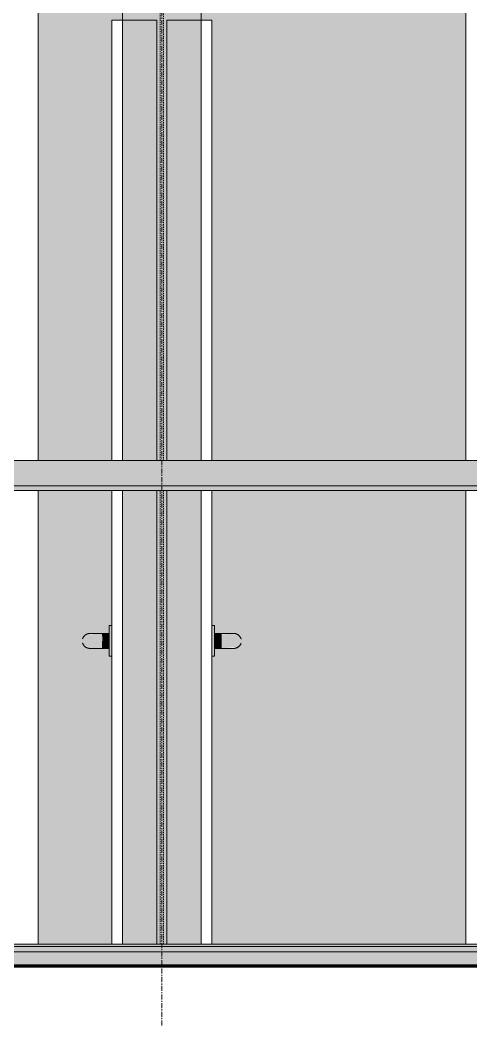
# Model space of a CAD drawing. Header units: inches. Extents: x 20478 to 36684, y -248 to 750.
# Drawn here: x 27320.7 to 27366.4, y -5.5 to 96 of the extents above; entities that cross this region are included whole.
import ezdxf

# ---------------------------------------------------------------- set-up
doc = ezdxf.new("R2010")
doc.units = ezdxf.units.IN
doc.header["$MEASUREMENT"] = 0
doc.linetypes.add('Grid Line 1_2_', pattern=[0.875, 0.5, -0.125, 0.125, -0.125])
doc.linetypes.add('Hidden 1_8_', pattern=[0.1875, 0.125, -0.0625])
for name, color, linetype, lineweight in [('A-GLAZ-CWMG', 51, 'Continuous', 9), ('C-TOPO', 7, 'Continuous', 9), ('G-ANNO-TEXT', 231, 'Continuous', 9), ('I-WALL', 2, 'Continuous', 13), ('Q-SPCQ', 91, 'Continuous', 9), ('S-BEAM', 12, 'Continuous', 9), ('S-COLS', 52, 'Continuous', 9), ('S-GRID', 1, 'Continuous', 9)]:
    doc.layers.add(name, color=color, linetype=linetype, lineweight=lineweight)

# ---------------------------------------------------------------- blocks, each defined once
blk = doc.blocks.new('817_Grab_Bars - 8170-001240-25748-Elevation - South')
at = {"layer": 'Q-SPCQ'}
for points in [[(25349.42, 31.44), (25349.7, 31.44), (25349.7, 34.56), (25349.42, 34.56), (25349.42, 31.54)], [(25349.42, 33), (25349.42, 33.75), (25348.7, 33.72), (25348.74, 33)], [(25348.7, 32.25), (25349.42, 32.28), (25349.42, 33), (25348.7, 33), (25348.7, 32.28)]]:
    blk.add_hatch(color=9, dxfattribs=at).paths.add_polyline_path(points, flags=0)
h = blk.add_hatch(color=9, dxfattribs=at)
h.paths.add_polyline_path([(25348.7, 33), (25348.7, 33.72), (25347.98, 33.72), (25347.3, 33.6), (25347.15, 33.52), (25347.23, 33.64), (25347, 33.55), (25346.86, 33.42), (25346.78, 33.23), (25346.85, 33), (25348.48, 33)], flags=0)
h.paths.add_polyline_path([(25346.7, 33), (25346.78, 33), (25346.73, 33.19)], flags=0)
h = blk.add_hatch(color=9, dxfattribs=at)
h.paths.add_polyline_path([(25346.78, 33), (25346.7, 33), (25346.73, 32.81), (25346.77, 32.99)], flags=0)
h.paths.add_polyline_path([(25346.88, 32.6), (25346.86, 32.77), (25346.96, 32.64)], flags=0)
h.paths.add_polyline_path([(25347.81, 32.25), (25347.96, 32.29), (25348.7, 32.28), (25348.7, 33), (25346.78, 33), (25346.77, 32.76), (25347.1, 32.38), (25347.15, 32.38), (25347.1, 32.49), (25347.4, 32.29), (25347.62, 32.3)], flags=0)
h.paths.add_polyline_path([(25347.37, 32.41), (25347.23, 32.5), (25347.39, 32.49)], flags=0)
at = {"layer": 'Q-SPCQ', "color": 250}
for p, q in [((25349.7, 34.56), (25349.42, 34.56)), ((25349.42, 31.44), (25349.42, 34.56)), ((25349.42, 33.75), (25348.7, 33.75)), ((25348.7, 32.25), (25349.42, 32.25)), ((25349.42, 31.44), (25349.7, 31.44))]:
    blk.add_line(p, q, dxfattribs=at)
at = {"layer": 'Q-SPCQ', "color": 250, "flags": 128}
for points in [[(25346.73, 33.21), (25346.74, 33.24), (25346.75, 33.26), (25346.76, 33.29), (25346.77, 33.32), (25346.79, 33.35), (25346.8, 33.37), (25346.82, 33.4), (25346.83, 33.42), (25346.85, 33.45), (25346.87, 33.47), (25346.89, 33.49), (25346.91, 33.52), (25346.93, 33.54), (25346.95, 33.56), (25346.97, 33.58), (25347, 33.6), (25347.02, 33.61), (25347.05, 33.63), (25347.07, 33.65), (25347.1, 33.66), (25347.13, 33.68), (25347.15, 33.69), (25347.18, 33.7), (25347.21, 33.71), (25347.24, 33.72), (25347.27, 33.73), (25347.3, 33.73), (25347.33, 33.74), (25347.35, 33.74), (25347.38, 33.75), (25347.41, 33.75), (25347.44, 33.75), (25347.45, 33.75)], [(25347.45, 33.75), (25347.45, 33.75), (25347.46, 33.75), (25347.46, 33.75), (25347.47, 33.75), (25347.48, 33.75), (25347.49, 33.75), (25347.5, 33.75), (25347.52, 33.75), (25347.53, 33.75), (25347.55, 33.75), (25347.57, 33.75), (25347.59, 33.75), (25347.62, 33.75), (25347.64, 33.75), (25347.67, 33.75), (25347.7, 33.75), (25347.73, 33.75), (25347.76, 33.75), (25347.8, 33.75), (25347.83, 33.75), (25347.87, 33.75), (25347.91, 33.75), (25347.95, 33.75), (25347.99, 33.75), (25348.03, 33.75), (25348.07, 33.75), (25348.11, 33.75), (25348.16, 33.75), (25348.2, 33.75), (25348.25, 33.75), (25348.3, 33.75), (25348.34, 33.75), (25348.39, 33.75), (25348.44, 33.75), (25348.49, 33.75), (25348.54, 33.75), (25348.59, 33.75), (25348.64, 33.75), (25348.69, 33.75), (25348.7, 33.75)], [(25348.7, 33.75), (25348.65, 33.75), (25348.6, 33.75), (25348.55, 33.75), (25348.5, 33.75), (25348.45, 33.75), (25348.41, 33.75), (25348.36, 33.75), (25348.31, 33.75), (25348.26, 33.75), (25348.22, 33.75), (25348.17, 33.75), (25348.13, 33.75), (25348.08, 33.75), (25348.04, 33.75), (25348, 33.75), (25347.96, 33.75), (25347.92, 33.75), (25347.88, 33.75), (25347.84, 33.75), (25347.81, 33.75), (25347.77, 33.75), (25347.74, 33.75), (25347.71, 33.75), (25347.68, 33.75), (25347.65, 33.75), (25347.62, 33.75), (25347.6, 33.75), (25347.58, 33.75), (25347.56, 33.75), (25347.54, 33.75), (25347.52, 33.75), (25347.51, 33.75), (25347.49, 33.75), (25347.48, 33.75), (25347.47, 33.75), (25347.46, 33.75), (25347.46, 33.75), (25347.45, 33.75), (25347.45, 33.75)], [(25347.45, 32.25), (25347.42, 32.25), (25347.39, 32.25), (25347.36, 32.26), (25347.33, 32.26), (25347.3, 32.26), (25347.27, 32.27), (25347.25, 32.28), (25347.22, 32.29), (25347.19, 32.3), (25347.16, 32.31), (25347.13, 32.32), (25347.11, 32.33), (25347.08, 32.35), (25347.05, 32.36), (25347.03, 32.38), (25347, 32.4), (25346.98, 32.42), (25346.96, 32.44), (25346.94, 32.46), (25346.91, 32.48), (25346.89, 32.5), (25346.87, 32.52), (25346.86, 32.55), (25346.84, 32.57), (25346.82, 32.59), (25346.81, 32.62), (25346.79, 32.65), (25346.78, 32.67), (25346.77, 32.7), (25346.75, 32.73), (25346.74, 32.76), (25346.73, 32.78), (25346.73, 32.81)], [(25348.7, 32.25), (25348.65, 32.25), (25348.6, 32.25), (25348.55, 32.25), (25348.5, 32.25), (25348.45, 32.25), (25348.41, 32.25), (25348.36, 32.25), (25348.31, 32.25), (25348.26, 32.25), (25348.22, 32.25), (25348.17, 32.25), (25348.13, 32.25), (25348.08, 32.25), (25348.04, 32.25), (25348, 32.25), (25347.96, 32.25), (25347.92, 32.25), (25347.88, 32.25), (25347.84, 32.25), (25347.81, 32.25), (25347.77, 32.25), (25347.74, 32.25), (25347.71, 32.25), (25347.68, 32.25), (25347.65, 32.25), (25347.62, 32.25), (25347.6, 32.25), (25347.58, 32.25), (25347.56, 32.25), (25347.54, 32.25), (25347.52, 32.25), (25347.51, 32.25), (25347.49, 32.25), (25347.48, 32.25), (25347.47, 32.25), (25347.46, 32.25), (25347.46, 32.25), (25347.45, 32.25), (25347.45, 32.25)], [(25347.45, 32.25), (25347.45, 32.25), (25347.46, 32.25), (25347.46, 32.25), (25347.47, 32.25), (25347.48, 32.25), (25347.49, 32.25), (25347.5, 32.25), (25347.52, 32.25), (25347.53, 32.25), (25347.55, 32.25), (25347.57, 32.25), (25347.59, 32.25), (25347.62, 32.25), (25347.64, 32.25), (25347.67, 32.25), (25347.7, 32.25), (25347.73, 32.25), (25347.76, 32.25), (25347.8, 32.25), (25347.83, 32.25), (25347.87, 32.25), (25347.91, 32.25), (25347.95, 32.25), (25347.99, 32.25), (25348.03, 32.25), (25348.07, 32.25), (25348.11, 32.25), (25348.16, 32.25), (25348.2, 32.25), (25348.25, 32.25), (25348.3, 32.25), (25348.34, 32.25), (25348.39, 32.25), (25348.44, 32.25), (25348.49, 32.25), (25348.54, 32.25), (25348.59, 32.25), (25348.64, 32.25), (25348.69, 32.25), (25348.7, 32.25)]]:
    blk.add_lwpolyline(points, dxfattribs=at)
blk = doc.blocks.new('817_Grab_Bars - 8170-001240-V55-Elevation - South')
at = {"layer": 'Q-SPCQ'}
for points in [[(25355.61, 31.44), (25355.61, 34.56), (25355.33, 34.56), (25355.33, 31.44)], [(25355.61, 33), (25356.33, 33), (25356.33, 33.75), (25355.61, 33.72), (25355.61, 33.19)], [(25355.61, 32.25), (25356.33, 32.28), (25356.33, 33), (25355.61, 33), (25355.61, 32.28)]]:
    blk.add_hatch(color=9, dxfattribs=at).paths.add_polyline_path(points, flags=0)
h = blk.add_hatch(color=9, dxfattribs=at)
h.paths.add_polyline_path([(25358.25, 33), (25358.33, 33), (25358.3, 33.19)], flags=0)
h.paths.add_polyline_path([(25356.71, 33), (25358.25, 33), (25358.24, 33.22), (25357.97, 33.52), (25358.04, 33.56), (25357.87, 33.66), (25357.77, 33.63), (25357.62, 33.72), (25357.5, 33.69), (25357.24, 33.74), (25356.33, 33.65), (25356.33, 33)], flags=0)
h.paths.add_polyline_path([(25357.77, 33.52), (25357.52, 33.69), (25357.77, 33.63)], flags=0)
h = blk.add_hatch(color=9, dxfattribs=at)
h.paths.add_polyline_path([(25358.26, 33), (25358.3, 32.81), (25358.33, 33), (25358.26, 33)], flags=0)
h.paths.add_polyline_path([(25356.67, 32.27), (25357.82, 32.39), (25357.87, 32.35), (25357.93, 32.38), (25358.1, 32.53), (25358.26, 32.76), (25358.24, 33), (25356.33, 33), (25356.33, 32.28)], flags=0)
at = {"layer": 'Q-SPCQ', "color": 250}
for p, q in [((25355.61, 34.56), (25355.33, 34.56)), ((25355.61, 34.56), (25355.61, 31.44)), ((25356.33, 33.75), (25355.61, 33.75)), ((25355.61, 32.25), (25356.33, 32.25)), ((25355.33, 31.44), (25355.61, 31.44))]:
    blk.add_line(p, q, dxfattribs=at)
at = {"layer": 'Q-SPCQ', "color": 250, "flags": 128}
for points in [[(25357.58, 33.75), (25357.58, 33.75), (25357.57, 33.75), (25357.57, 33.75), (25357.56, 33.75), (25357.55, 33.75), (25357.54, 33.75), (25357.53, 33.75), (25357.51, 33.75), (25357.5, 33.75), (25357.48, 33.75), (25357.46, 33.75), (25357.44, 33.75), (25357.41, 33.75), (25357.39, 33.75), (25357.36, 33.75), (25357.33, 33.75), (25357.3, 33.75), (25357.27, 33.75), (25357.23, 33.75), (25357.2, 33.75), (25357.16, 33.75), (25357.12, 33.75), (25357.09, 33.75), (25357.04, 33.75), (25357, 33.75), (25356.96, 33.75), (25356.92, 33.75), (25356.87, 33.75), (25356.83, 33.75), (25356.78, 33.75), (25356.73, 33.75), (25356.69, 33.75), (25356.64, 33.75), (25356.59, 33.75), (25356.54, 33.75), (25356.49, 33.75), (25356.44, 33.75), (25356.39, 33.75), (25356.34, 33.75), (25356.33, 33.75)], [(25356.33, 33.75), (25356.38, 33.75), (25356.43, 33.75), (25356.48, 33.75), (25356.53, 33.75), (25356.58, 33.75), (25356.62, 33.75), (25356.67, 33.75), (25356.72, 33.75), (25356.77, 33.75), (25356.81, 33.75), (25356.86, 33.75), (25356.9, 33.75), (25356.95, 33.75), (25356.99, 33.75), (25357.03, 33.75), (25357.07, 33.75), (25357.11, 33.75), (25357.15, 33.75), (25357.19, 33.75), (25357.22, 33.75), (25357.26, 33.75), (25357.29, 33.75), (25357.32, 33.75), (25357.35, 33.75), (25357.38, 33.75), (25357.41, 33.75), (25357.43, 33.75), (25357.45, 33.75), (25357.47, 33.75), (25357.49, 33.75), (25357.51, 33.75), (25357.53, 33.75), (25357.54, 33.75), (25357.55, 33.75), (25357.56, 33.75), (25357.57, 33.75), (25357.57, 33.75), (25357.58, 33.75), (25357.58, 33.75)], [(25357.58, 33.75), (25357.61, 33.75), (25357.64, 33.75), (25357.67, 33.74), (25357.7, 33.74), (25357.73, 33.74), (25357.76, 33.73), (25357.78, 33.72), (25357.81, 33.71), (25357.84, 33.7), (25357.87, 33.69), (25357.9, 33.68), (25357.92, 33.67), (25357.95, 33.65), (25357.98, 33.64), (25358, 33.62), (25358.03, 33.6), (25358.05, 33.58), (25358.07, 33.56), (25358.09, 33.54), (25358.12, 33.52), (25358.14, 33.5), (25358.16, 33.48), (25358.17, 33.45), (25358.19, 33.43), (25358.21, 33.41), (25358.22, 33.38), (25358.24, 33.35), (25358.25, 33.33), (25358.27, 33.3), (25358.28, 33.27), (25358.29, 33.24), (25358.3, 33.22), (25358.3, 33.19)], [(25358.3, 32.79), (25358.29, 32.76), (25358.28, 32.74), (25358.27, 32.71), (25358.26, 32.68), (25358.24, 32.65), (25358.23, 32.63), (25358.21, 32.6), (25358.2, 32.58), (25358.18, 32.55), (25358.16, 32.53), (25358.14, 32.51), (25358.12, 32.48), (25358.1, 32.46), (25358.08, 32.44), (25358.06, 32.42), (25358.03, 32.4), (25358.01, 32.39), (25357.98, 32.37), (25357.96, 32.35), (25357.93, 32.34), (25357.9, 32.32), (25357.88, 32.31), (25357.85, 32.3), (25357.82, 32.29), (25357.79, 32.28), (25357.76, 32.27), (25357.73, 32.27), (25357.71, 32.26), (25357.68, 32.26), (25357.65, 32.25), (25357.62, 32.25), (25357.59, 32.25), (25357.58, 32.25)], [(25356.33, 32.25), (25356.38, 32.25), (25356.43, 32.25), (25356.48, 32.25), (25356.53, 32.25), (25356.58, 32.25), (25356.62, 32.25), (25356.67, 32.25), (25356.72, 32.25), (25356.77, 32.25), (25356.81, 32.25), (25356.86, 32.25), (25356.9, 32.25), (25356.95, 32.25), (25356.99, 32.25), (25357.03, 32.25), (25357.07, 32.25), (25357.11, 32.25), (25357.15, 32.25), (25357.19, 32.25), (25357.22, 32.25), (25357.26, 32.25), (25357.29, 32.25), (25357.32, 32.25), (25357.35, 32.25), (25357.38, 32.25), (25357.41, 32.25), (25357.43, 32.25), (25357.45, 32.25), (25357.47, 32.25), (25357.49, 32.25), (25357.51, 32.25), (25357.53, 32.25), (25357.54, 32.25), (25357.55, 32.25), (25357.56, 32.25), (25357.57, 32.25), (25357.57, 32.25), (25357.58, 32.25), (25357.58, 32.25)], [(25357.58, 32.25), (25357.58, 32.25), (25357.57, 32.25), (25357.57, 32.25), (25357.56, 32.25), (25357.55, 32.25), (25357.54, 32.25), (25357.53, 32.25), (25357.51, 32.25), (25357.5, 32.25), (25357.48, 32.25), (25357.46, 32.25), (25357.44, 32.25), (25357.41, 32.25), (25357.39, 32.25), (25357.36, 32.25), (25357.33, 32.25), (25357.3, 32.25), (25357.27, 32.25), (25357.23, 32.25), (25357.2, 32.25), (25357.16, 32.25), (25357.12, 32.25), (25357.09, 32.25), (25357.04, 32.25), (25357, 32.25), (25356.96, 32.25), (25356.92, 32.25), (25356.87, 32.25), (25356.83, 32.25), (25356.78, 32.25), (25356.73, 32.25), (25356.69, 32.25), (25356.64, 32.25), (25356.59, 32.25), (25356.54, 32.25), (25356.49, 32.25), (25356.44, 32.25), (25356.39, 32.25), (25356.34, 32.25), (25356.33, 32.25)]]:
    blk.add_lwpolyline(points, dxfattribs=at)
blk = doc.blocks.new('Locker Rooms and Restrooms_rvt-2-Elevation - South')
at = {"layer": 'I-WALL'}
h = blk.add_hatch(color=253, dxfattribs=at)
h.paths.add_polyline_path([(25394, 32.6), (25394.08, 32.64), (25393.99, 32.75), (25394, 32.63)], flags=0)
h.paths.add_polyline_path([(25389.33, 2.24), (25396.83, 2.24), (25396.83, 31.44), (25396.55, 31.44), (25396.55, 32.25), (25394.49, 32.31), (25394.29, 32.35), (25394.22, 32.38), (25394.05, 32.53), (25393.9, 32.81), (25393.85, 32.81), (25393.86, 33.17), (25393.91, 33), (25393.98, 33), (25393.91, 33.23), (25394.05, 33.48), (25394.25, 33.6), (25394.33, 33.6), (25394.36, 33.56), (25394.74, 33.72), (25394.83, 33.69), (25395.51, 33.74), (25396.55, 33.75), (25396.55, 34.56), (25396.83, 34.56), (25396.83, 48.27), (25389.33, 48.27), (25389.33, 17.88)], flags=0)
h.paths.add_polyline_path([(25406.95, 2.24), (25432.7, 2.24), (25432.7, 48.27), (25406.95, 48.27), (25406.95, 34.56), (25407.23, 34.56), (25407.23, 33.75), (25408.97, 33.72), (25409.65, 33.55), (25409.59, 33.52), (25409.68, 33.38), (25409.87, 33.19), (25409.92, 33.16), (25409.94, 33.12), (25409.93, 32.81), (25409.88, 32.76), (25409.56, 32.38), (25409.52, 32.41), (25409.47, 32.41), (25409.34, 32.38), (25409.28, 32.34), (25409.26, 32.29), (25408.43, 32.27), (25407.23, 32.22), (25407.23, 31.44), (25406.95, 31.44), (25406.95, 17.88)], flags=0)
h.paths.add_polyline_path([(25394.49, 32.41), (25394.47, 32.49), (25394.4, 32.47)], flags=0)
h.paths.add_polyline_path([(25409.4, 33.52), (25409.37, 33.64), (25409.3, 33.6), (25409.39, 33.52)], flags=0)
h.paths.add_polyline_path([(25406.95, 51.3), (25432.7, 51.3), (25432.7, 96.7), (25405.89, 96.7), (25405.89, 96), (25406.95, 96), (25406.95, 56.94)], flags=0)
h.paths.add_polyline_path([(25389.33, 51.3), (25396.83, 51.3), (25396.83, 96), (25397.89, 96), (25397.89, 96.7), (25389.33, 96.7), (25389.33, 56.94)], flags=0)
h.paths.add_polyline_path([(25396.25, 99.73), (25397.89, 99.73), (25397.89, 106.54), (25389.33, 106.54), (25389.33, 99.73)], flags=0)
h.paths.add_polyline_path([(25405.89, 99.73), (25432.7, 99.73), (25432.7, 106.54), (25405.89, 106.54), (25405.89, 105.76)], flags=0)
h.paths.add_polyline_path([(25389.33, 145.5), (25397.89, 145.5), (25397.89, 145.56), (25389.33, 145.56)], flags=0)
h.paths.add_polyline_path([(25430.81, 145.5), (25432.7, 145.5), (25432.7, 145.56), (25405.89, 145.56), (25405.89, 145.5), (25413.53, 145.5)], flags=0)
at = {"layer": 'I-WALL', "color": 130}
for p, q in [((25389.33, 96.71), (25389.33, 51.3)), ((25432.7, 51.3), (25432.7, 96.71)), ((25396.83, 51.3), (25396.83, 96)), ((25396.83, 96), (25401.39, 96)), ((25401.39, 96), (25401.39, 51.3)), ((25402.39, 51.3), (25402.39, 96)), ((25402.39, 96), (25406.95, 96)), ((25406.95, 96), (25406.95, 51.3)), ((25389.33, 48.27), (25389.33, 2.24)), ((25396.83, 2.24), (25396.83, 48.27)), ((25401.39, 48.27), (25401.39, 2.24)), ((25402.39, 2.24), (25402.39, 48.27)), ((25406.95, 48.27), (25406.95, 2.24)), ((25432.7, 2.24), (25432.7, 48.27))]:
    blk.add_line(p, q, dxfattribs=at)
at = {"color": 250, "lineweight": 9}
for name, p in [('817_Grab_Bars - 8170-001240-25748-Elevation - South', (47.12, 0)), ('817_Grab_Bars - 8170-001240-V55-Elevation - South', (51.62, 0))]:
    blk.add_blockref(name, p, dxfattribs=at)
blk = doc.blocks.new('W-Wide Flange-Column - B2_D-V16-Elevation - South')
at = {"layer": 'S-COLS'}
h = blk.add_hatch(color=256, dxfattribs=at)
h.paths.add_polyline_path([(25397.89, 2.24), (25405.89, 2.24), (25405.89, 48.27), (25397.89, 48.27), (25397.89, 17.88)], flags=0)
h.paths.add_polyline_path([(25397.89, 51.3), (25405.89, 51.3), (25405.89, 96.7), (25397.89, 96.7), (25397.89, 52.06)], flags=0)
h.paths.add_polyline_path([(25404.89, 99.73), (25405.89, 99.73), (25405.89, 141.88), (25397.89, 141.88), (25397.89, 99.73)], flags=0)
h.paths.add_polyline_path([(25397.89, 145.5), (25399.14, 145.5), (25399.14, 145.56), (25397.89, 145.56)], flags=0)
h.paths.add_polyline_path([(25405.89, 145.5), (25405.89, 145.56), (25404.64, 145.56), (25404.64, 145.5)], flags=0)
for p, q in [((25397.89, 51.3), (25397.89, 96.71)), ((25405.89, 96.71), (25405.89, 51.3)), ((25397.89, 2.24), (25397.89, 48.27)), ((25405.89, 48.27), (25405.89, 2.24))]:
    blk.add_line(p, q, dxfattribs=at)
at = {"layer": 'S-COLS', "linetype": 'Hidden 1_8_'}
for p, q in [((25401.73, 96.71), (25401.73, 51.3)), ((25402.05, 51.3), (25402.05, 96.71)), ((25401.73, 48.27), (25401.73, 2.24)), ((25402.05, 2.24), (25402.05, 48.27))]:
    blk.add_line(p, q, dxfattribs=at)
blk = doc.blocks.new('Rectangular Mullion - Profile_Polycarbonate_Lower-1150074-Elevation - South')
at = {"layer": 'A-GLAZ-CWMG'}
for points in [[(25669.33, 1.99), (25669.33, 2.24), (25320.57, 2.24), (25320.57, 1.99), (25638.16, 1.99)], [(25669.33, 0), (25669.33, 1.46), (25320.57, 1.46), (25320.57, 0), (25638.16, 0)]]:
    blk.add_hatch(color=256, dxfattribs=at).paths.add_polyline_path(points, flags=0)
h = blk.add_hatch(color=256, dxfattribs=at)
h.paths.add_polyline_path([(25320.57, 1.46), (25501.08, 1.46), (25501.08, 1.99), (25320.57, 1.99)], flags=0)
h.paths.add_polyline_path([(25669.33, 1.46), (25669.33, 1.99), (25522.45, 1.99), (25522.45, 1.46), (25638.16, 1.46)], flags=0)
h.paths.add_polyline_path([(25517.89, 1.46), (25517.89, 1.99), (25505.64, 1.99), (25505.64, 1.46)], flags=0)
for p, q in [((25320.57, 2.24), (25669.33, 2.24)), ((25320.57, 1.99), (25669.33, 1.99)), ((25320.57, 1.46), (25669.33, 1.46))]:
    blk.add_line(p, q, dxfattribs=at)
blk = doc.blocks.new('Girt_C - 8_D-1076207-Elevation - South')
at = {"layer": 'S-BEAM'}
h = blk.add_hatch(color=256, dxfattribs=at)
h.paths.add_polyline_path([(25076.08, 51.12), (25110.27, 51.16), (25110.27, 51.3), (25076.08, 51.28), (25076.08, 51.16)], flags=0)
h.paths.add_polyline_path([(25112.27, 51.12), (25112.52, 51.16), (25112.52, 51.3), (25112.27, 51.28), (25112.27, 51.16)], flags=0)
h.paths.add_polyline_path([(25320.57, 51.12), (25501.08, 51.12), (25501.08, 51.3), (25320.57, 51.25), (25320.57, 51.18)], flags=0)
h.paths.add_polyline_path([(25836.27, 51.12), (25836.27, 51.3), (25836.11, 51.27), (25836.11, 51.12)], flags=0)
h.paths.add_polyline_path([(25834.11, 51.12), (25834.11, 51.3), (25799.92, 51.27), (25799.92, 51.12), (25810.95, 51.12)], flags=0)
h.paths.add_polyline_path([(25505.64, 51.12), (25517.89, 51.12), (25517.89, 51.3), (25505.64, 51.26), (25505.64, 51.19)], flags=0)
h.paths.add_polyline_path([(25603.6, 51.12), (25669.33, 51.12), (25669.33, 51.3), (25522.45, 51.26), (25522.45, 51.12), (25569.05, 51.12)], flags=0)
h = blk.add_hatch(color=256, dxfattribs=at)
h.paths.add_polyline_path([(25501.08, 48.75), (25501.08, 51.12), (25320.57, 51.12), (25320.57, 48.75), (25499.93, 48.75)], flags=0)
h.paths.add_polyline_path([(25085.23, 48.75), (25110.27, 48.75), (25110.27, 51.12), (25076.08, 51.12), (25076.08, 48.75)], flags=0)
h.paths.add_polyline_path([(25836.27, 48.75), (25836.27, 51.12), (25836.11, 51.12), (25836.11, 48.75)], flags=0)
h.paths.add_polyline_path([(25834.11, 48.75), (25834.11, 51.12), (25799.92, 51.12), (25799.92, 48.75), (25810.95, 48.75)], flags=0)
h.paths.add_polyline_path([(25112.27, 48.75), (25112.52, 48.75), (25112.52, 51.12), (25112.27, 51.12)], flags=0)
h.paths.add_polyline_path([(25669.33, 48.75), (25669.33, 51.12), (25522.45, 51.12), (25522.45, 48.75), (25655.44, 48.75)], flags=0)
h.paths.add_polyline_path([(25517.89, 48.75), (25517.89, 51.12), (25505.64, 51.12), (25505.64, 48.75), (25517.21, 48.75)], flags=0)
h = blk.add_hatch(color=256, dxfattribs=at)
h.paths.add_polyline_path([(25501.08, 48.27), (25501.08, 48.75), (25320.57, 48.75), (25320.57, 48.27), (25499.93, 48.27)], flags=0)
h.paths.add_polyline_path([(25085.23, 48.27), (25110.27, 48.27), (25110.27, 48.75), (25076.08, 48.75), (25076.08, 48.27)], flags=0)
h.paths.add_polyline_path([(25836.27, 48.27), (25836.27, 48.75), (25836.11, 48.75), (25836.11, 48.27)], flags=0)
h.paths.add_polyline_path([(25834.11, 48.27), (25834.11, 48.75), (25799.92, 48.75), (25799.92, 48.27), (25810.95, 48.27)], flags=0)
h.paths.add_polyline_path([(25112.27, 48.27), (25112.52, 48.27), (25112.52, 48.75), (25112.27, 48.75)], flags=0)
h.paths.add_polyline_path([(25669.33, 48.27), (25669.33, 48.75), (25522.45, 48.75), (25522.45, 48.27), (25655.44, 48.27)], flags=0)
h.paths.add_polyline_path([(25517.89, 48.27), (25517.89, 48.75), (25505.64, 48.75), (25505.64, 48.27), (25517.21, 48.27)], flags=0)
for p, q in [((25501.08, 51.3), (25320.57, 51.3)), ((25320.57, 48.75), (25501.08, 48.75)), ((25320.57, 48.27), (25501.08, 48.27))]:
    blk.add_line(p, q, dxfattribs=at)

msp = doc.modelspace()

# ---------------------------------------------------------------- linework, layer by layer
at = {"layer": 'C-TOPO', "lineweight": 70}
msp.add_line((28297.05822, 0), (25597.49671, 0), dxfattribs=at)
at = {"layer": 'C-TOPO'}
msp.add_line((28297.05822, 0), (25597.49673, 0), dxfattribs=at)
at = {"layer": 'G-ANNO-TEXT', "color": 145}
msp.add_arc((27963.3916, 425.57425), 627.26601, 197.19941499, 270, dxfattribs=at)
at = {"layer": 'S-GRID', "linetype": 'Grid Line 1_2_'}
msp.add_line((27335.0603, -132), (27335.0603, 573.76478), dxfattribs=at)
msp.add_line((27335.0603, -132), (27335.0603, 573.76478), dxfattribs=at)

# ---------------------------------------------------------------- block references
at = {"color": 250, "lineweight": 5}
msp.add_blockref('Locker Rooms and Restrooms_rvt-2-Elevation - South', (1933.17007, 0), dxfattribs=at)
at = {"layer": 'A-GLAZ-CWMG'}
msp.add_blockref('Rectangular Mullion - Profile_Polycarbonate_Lower-1150074-Elevation - South', (1933.17007, 0), dxfattribs=at)
at = {"layer": 'S-BEAM'}
msp.add_blockref('Girt_C - 8_D-1076207-Elevation - South', (1933.17007, 0), dxfattribs=at)
at = {"layer": 'S-COLS'}
msp.add_blockref('W-Wide Flange-Column - B2_D-V16-Elevation - South', (1933.17007, 0), dxfattribs=at)

doc.saveas('drawing.dxf')
